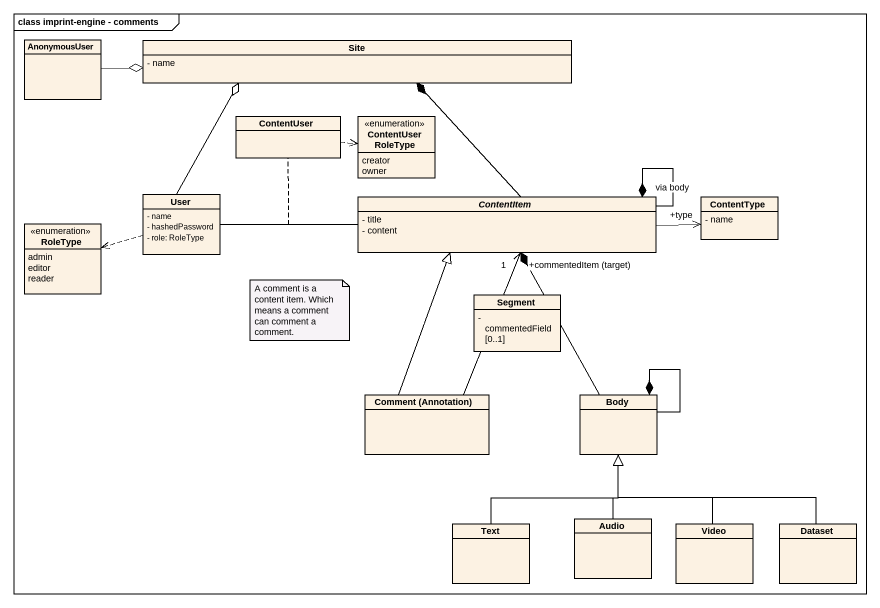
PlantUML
@startuml
mainframe class imprint-engine - comments
hide circle
hide empty members
skinparam classAttributeIconSize 0
class AnonymousUser
class Site {
  - name
}
class ContentUser
enum ContentUserRoleType {
  creator
  owner
}
class User {
  - name
  - hashedPassword
  - role: RoleType
}
abstract class ContentItem {
  - title
  - content
}
class ContentType {
  - name
}
enum RoleType {
  admin
  editor
  reader
}
class Segment {
  - commentedField [0..1]
}
class "Comment (Annotation)" as Comment_Annotation
class Body
class Text
class Audio
class Video
class Dataset
AnonymousUser -right-o Site
ContentUser .right.> ContentUserRoleType
User -up-o Site
User .left.> RoleType
ContentItem -up-* Site
ContentItem -left- User
(ContentItem, User) .. ContentUser
ContentItem --* ContentItem : via body
ContentItem -right-> "+type" ContentType
Comment_Annotation -up-> "+commentedItem (target)\n1" ContentItem
(Comment_Annotation, ContentItem) .. Segment
Comment_Annotation -up-|> ContentItem
Body -up-* ContentItem
Body --* Body
Text -up-|> Body
Audio -up-|> Body
Video -up-|> Body
Dataset -up-|> Body
note as N1
  A comment is a content item. Which means a comment can comment a comment.
end note
@enduml
